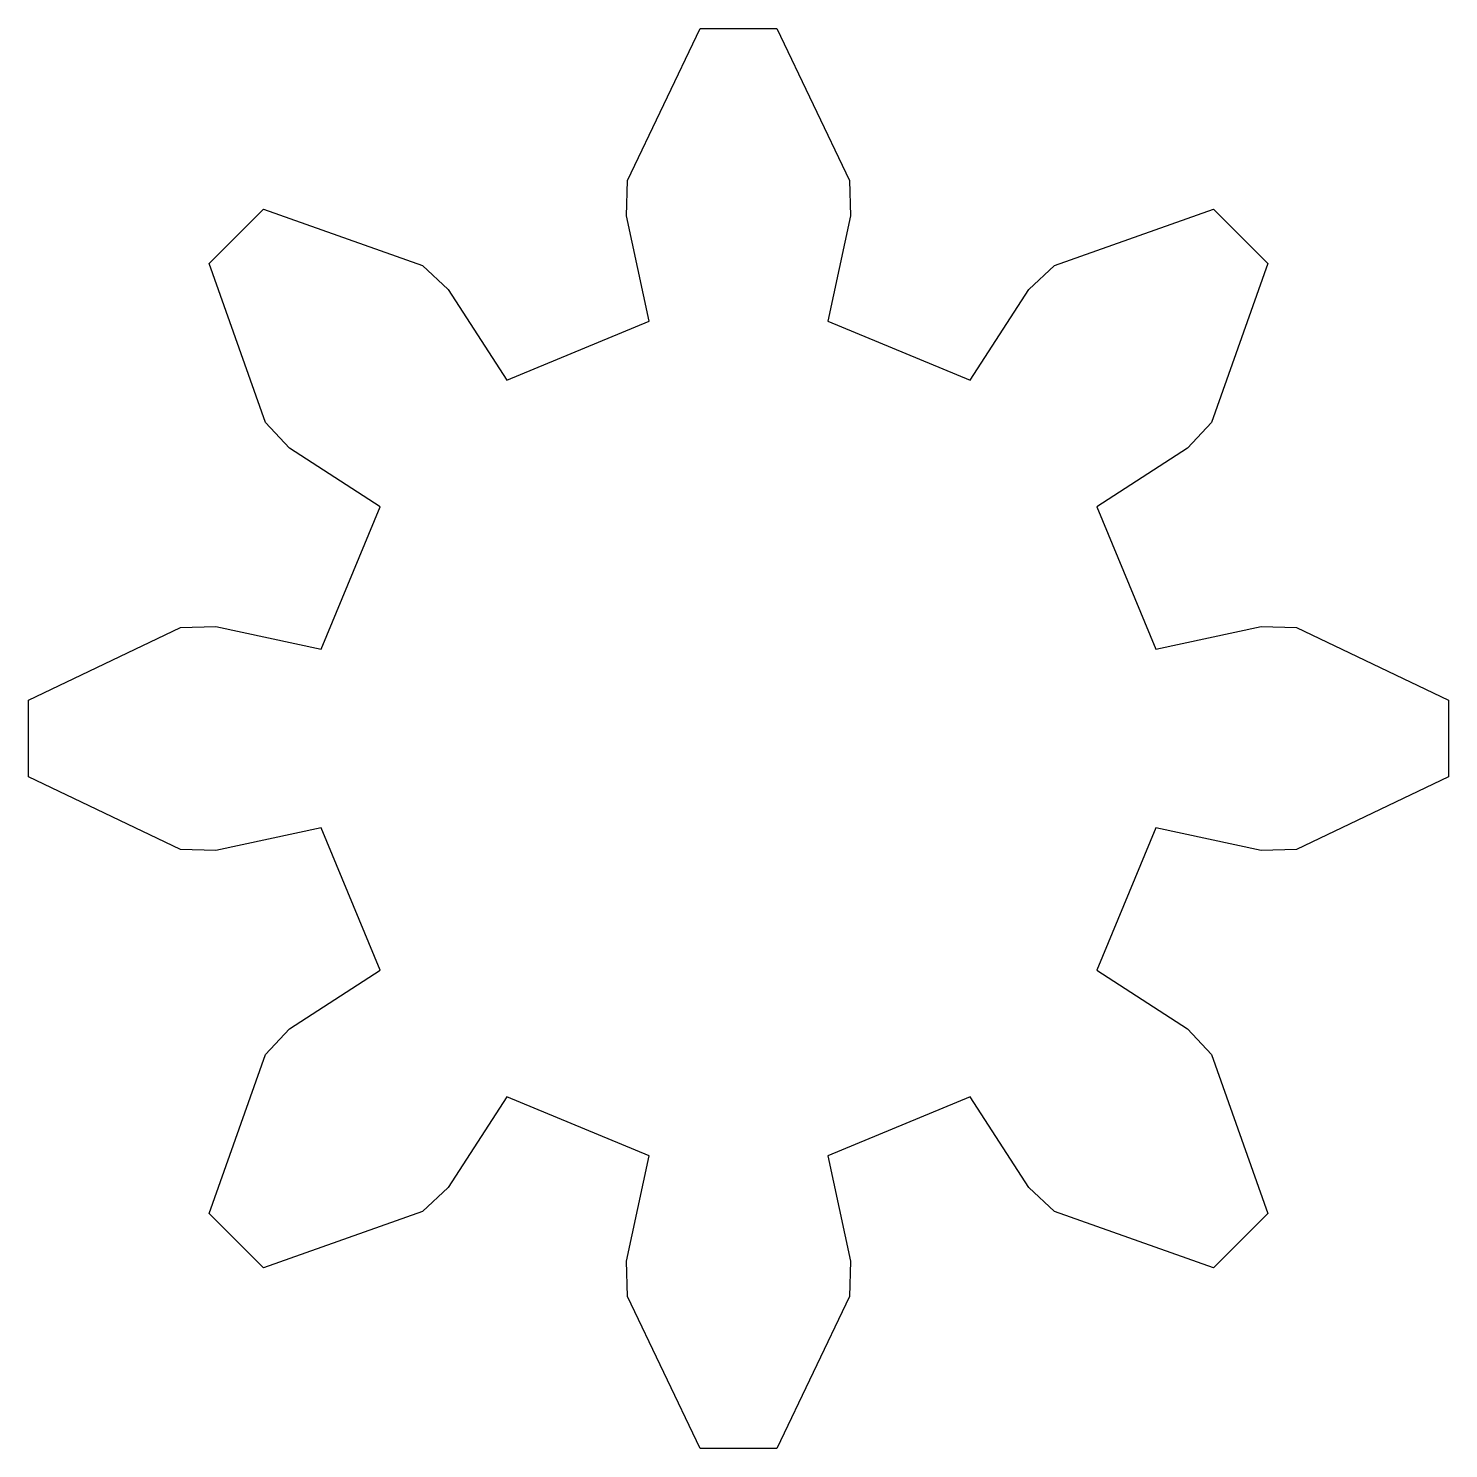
# Model space of a CAD drawing. Extents: x 74 to 137.6, y 116.4 to 180.
import ezdxf

# ---------------------------------------------------------------- set-up
doc = ezdxf.new("R2010")
doc.units = 0
doc.layers.add('Layer_1', color=7, linetype='CONTINUOUS')

msp = doc.modelspace()

# ---------------------------------------------------------------- linework, layer by layer
at = {"layer": 'Layer_1', "color": 7}
msp.add_lwpolyline([(124.507343, 152.171377), (129.230433, 153.184257), (130.808823, 153.134597), (137.617703, 149.888707), (137.617703, 146.444627), (130.808823, 143.198737), (129.230433, 143.149077), (124.507343, 144.161957), (121.869603, 137.793907), (125.925563, 135.170397), (127.006533, 134.019187), (129.525943, 126.909387), (127.090613, 124.474057), (119.980813, 126.993467), (118.829603, 128.074437), (116.206093, 132.130397), (109.838043, 129.492657), (110.850923, 124.769567), (110.801263, 123.191177), (107.555373, 116.382297), (104.111293, 116.382297), (100.865403, 123.191177), (100.815743, 124.769567), (101.828623, 129.492657), (95.460573, 132.130397), (92.837063, 128.074437), (91.685853, 126.993467), (84.576053, 124.474057), (82.140723, 126.909387), (84.660133, 134.019187), (85.741103, 135.170397), (89.797063, 137.793907), (87.159323, 144.161957), (82.436233, 143.149077), (80.857843, 143.198737), (74.048963, 146.444627), (74.048963, 149.888707), (80.857843, 153.134597), (82.436233, 153.184257), (87.159323, 152.171377), (89.797063, 158.539427), (85.741103, 161.162937), (84.660133, 162.314147), (82.140723, 169.423947), (84.576053, 171.859277), (91.685853, 169.339867), (92.837063, 168.258897), (95.460573, 164.202937), (101.828623, 166.840677), (100.815743, 171.563767), (100.865403, 173.142157), (104.111293, 179.951037), (107.555373, 179.951037), (110.801263, 173.142157), (110.850923, 171.563767), (109.838043, 166.840677), (116.206093, 164.202937), (118.829603, 168.258897), (119.980813, 169.339867), (127.090613, 171.859277), (129.525943, 169.423947), (127.006533, 162.314147), (125.925563, 161.162937), (121.869603, 158.539427)], close=True, dxfattribs=at)

doc.saveas('drawing.dxf')
